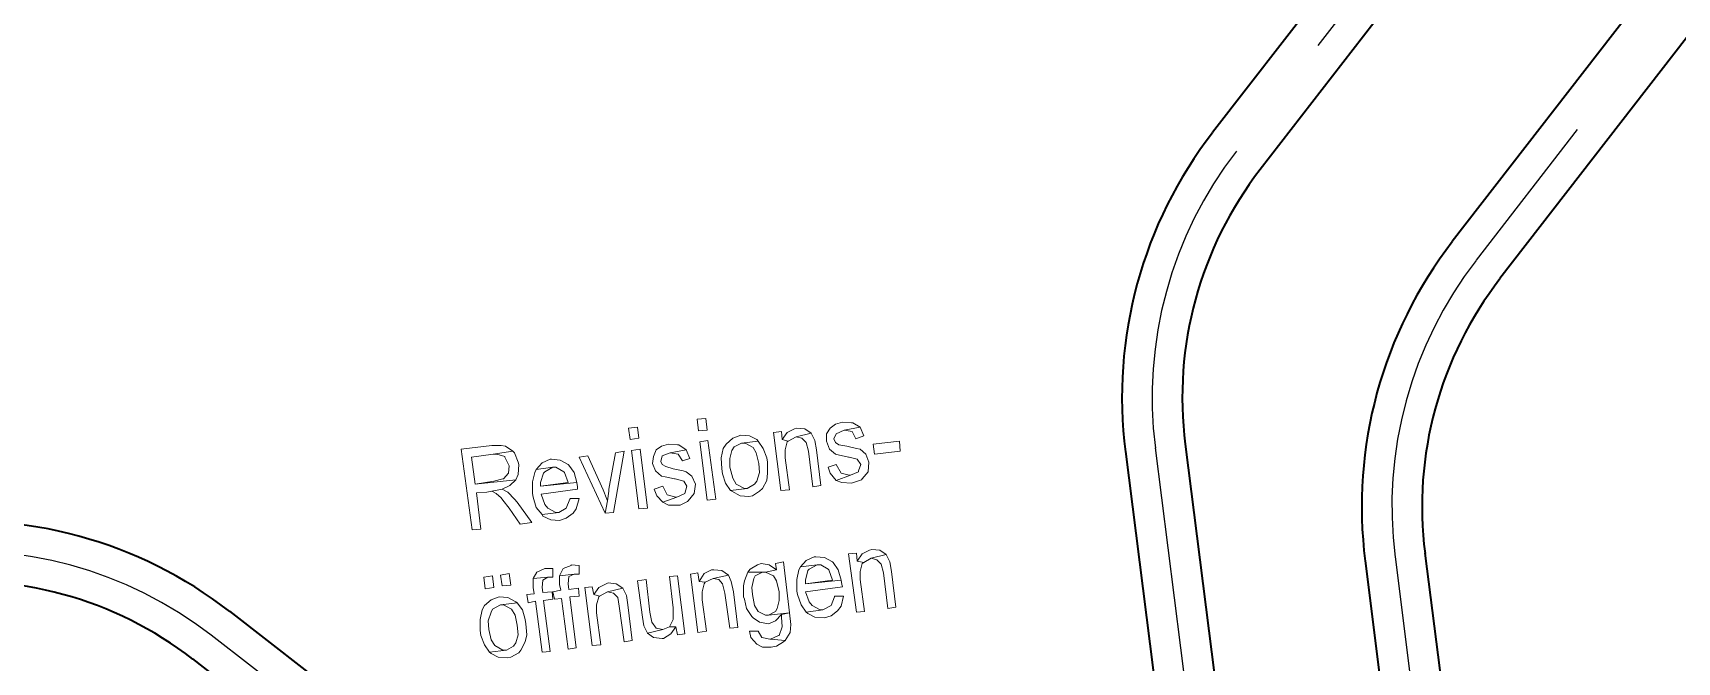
# Model space of a CAD drawing. Header units: metres. Extents: x 2713732.4 to 2713757.2, y 1226081.6 to 1226111.3.
# Drawn here: x 2713739.935 to 2713742.389, y 1226104.681 to 1226105.62 of the extents above; entities that cross this region are included whole.
import ezdxf

# ---------------------------------------------------------------- set-up
doc = ezdxf.new("R2010")
doc.units = ezdxf.units.M
doc.linetypes.add('DASHDOT', pattern=[1, 0.5, -0.25, 0, -0.25])
doc.layers.add('einlagen_boden_erstes_og', color=7, linetype='Continuous', true_color=0x000000)

msp = doc.modelspace()

# ---------------------------------------------------------------- linework, layer by layer
at = {"layer": 'einlagen_boden_erstes_og', "color": 150, "linetype": 'Continuous', "lineweight": 35, "true_color": 0x0080ff, "extrusion": (0.000477202, 0.001815, 0.999998)}
for p, q in [((2713742.8776, 1226106.3732, -0.1874), (2713742.0529, 1226105.3088, -0.185)), ((2713742.9487, 1226106.318, -0.1873), (2713742.1241, 1226105.2537, -0.185)), ((2713742.1233, 1226106.0243, -0.1864), (2713741.6952, 1226105.4717, -0.1852)), ((2713742.1944, 1226105.9692, -0.1863), (2713741.7663, 1226105.4166, -0.1851)), ((2713741.5652, 1226104.9955, -0.1842), (2713741.7421, 1226103.6017, -0.1818)), ((2713741.6545, 1226105.0068, -0.1843), (2713741.8313, 1226103.6131, -0.1819)), ((2713742.0122, 1226104.8439, -0.1842), (2713742.1259, 1226103.9478, -0.1826)), ((2713741.9229, 1226104.8326, -0.1841), (2713742.0367, 1226103.9365, -0.1825))]:
    msp.add_line(p, q, dxfattribs=at)
at = {"layer": 'einlagen_boden_erstes_og', "color": 7, "linetype": 'DASHDOT', "lineweight": 25, "extrusion": (0.000477202, 0.001815, 0.999998)}
for p, q in [((2713742.9131, 1226106.3456, -0.1873), (2713742.0885, 1226105.2812, -0.185)), ((2713742.1588, 1226105.9967, -0.1863), (2713741.7307, 1226105.4442, -0.1851)), ((2713741.6098, 1226105.0012, -0.1843), (2713741.7867, 1226103.6074, -0.1818)), ((2713741.9676, 1226104.8382, -0.1841), (2713742.0813, 1226103.9422, -0.1826)), ((2713741.3228, 1226103.8524, -0.1821), (2713740.2009, 1226104.7216, -0.1831))]:
    msp.add_line(p, q, dxfattribs=at)
at = {"layer": 'einlagen_boden_erstes_og', "color": 1, "linetype": 'Continuous', "lineweight": 35, "true_color": 0xff0000, "extrusion": (0.000477202, 0.001815, 0.999998)}
for p, q in [((2713741.3504, 1226103.888, -0.1821), (2713740.2285, 1226104.7572, -0.1832)), ((2713741.2952, 1226103.8168, -0.182), (2713740.1734, 1226104.686, -0.183))]:
    msp.add_line(p, q, dxfattribs=at)
at = {"layer": 'einlagen_boden_erstes_og', "color": 7, "lineweight": 0}
for points in [[(2713740.939, 1226105.0448), (2713740.926, 1226105.0438), (2713740.9282, 1226105.0264), (2713740.9412, 1226105.0275)], [(2713741.1432, 1226105.0394), (2713741.1324, 1226105.0362), (2713741.1248, 1226105.0307), (2713741.1193, 1226105.022), (2713741.1193, 1226105.0112), (2713741.1237, 1226104.9992), (2713741.1324, 1226104.9916), (2713741.1367, 1226104.9905), (2713741.1519, 1226104.9873), (2713741.153, 1226104.9873), (2713741.165, 1226104.984), (2713741.1704, 1226104.9764), (2713741.1671, 1226104.9666), (2713741.1671, 1226104.9655), (2713741.1552, 1226104.9601), (2713741.1335, 1226104.9525), (2713741.1421, 1226104.9493), (2713741.1563, 1226104.9482), (2713741.1595, 1226104.9493), (2713741.1715, 1226104.9536), (2713741.1726, 1226104.9547), (2713741.1812, 1226104.9655), (2713741.1823, 1226104.9797), (2713741.178, 1226104.9916), (2713741.1693, 1226104.9992), (2713741.1639, 1226105.0003), (2713741.1497, 1226105.0036), (2713741.1378, 1226105.0057), (2713741.1324, 1226105.009), (2713741.1302, 1226105.0144), (2713741.1335, 1226105.022), (2713741.1335, 1226105.022), (2713741.1454, 1226105.0275), (2713741.1693, 1226105.0318), (2713741.1584, 1226105.0383), (2713741.1563, 1226105.0383)], [(2713740.8369, 1226105.0318), (2713740.8239, 1226105.0307), (2713740.8261, 1226105.0133), (2713740.8391, 1226105.0155)], [(2713740.9423, 1226105.0123), (2713740.9303, 1226105.0101), (2713740.9412, 1226104.9232), (2713740.9542, 1226104.9243)], [(2713740.9912, 1226105.0199), (2713740.9792, 1226105.0155), (2713740.9694, 1226105.0068), (2713740.9651, 1226105.0003), (2713740.9618, 1226104.9862), (2713740.9629, 1226104.9699), (2713740.964, 1226104.9623), (2713740.9683, 1226104.9482), (2713740.976, 1226104.9373), (2713741.0009, 1226104.9406), (2713740.9966, 1226104.9406), (2713740.9846, 1226104.9471), (2713740.9792, 1226104.9558), (2713740.9749, 1226104.9721), (2713740.9749, 1226104.9851), (2713740.9781, 1226104.997), (2713740.9814, 1226105.0025), (2713740.9922, 1226105.0079), (2713741.0172, 1226105.0112), (2713741.0151, 1226105.0133), (2713741.0042, 1226105.0188)], [(2713741.052, 1226105.0253), (2713741.04, 1226105.0242), (2713741.0509, 1226104.9373), (2713741.0639, 1226104.9384), (2713741.0574, 1226104.9862), (2713741.0574, 1226104.9981), (2713741.0607, 1226105.0101), (2713741.0618, 1226105.0112), (2713741.0531, 1226105.0133)], [(2713741.0748, 1226105.0307), (2713741.0715, 1226105.0296), (2713741.0607, 1226105.0242), (2713741.0531, 1226105.0133), (2713741.0618, 1226105.0112), (2713741.0737, 1226105.0177), (2713741.0965, 1226105.0231), (2713741.0867, 1226105.0296)], [(2713741.0965, 1226105.0231), (2713741.0737, 1226105.0177), (2713741.0824, 1226105.0155), (2713741.0889, 1226105.009), (2713741.0922, 1226104.996), (2713741.0987, 1226104.9427), (2713741.1106, 1226104.9449), (2713741.1041, 1226104.9981), (2713741.102, 1226105.0123)], [(2713741.1693, 1226105.0318), (2713741.1454, 1226105.0275), (2713741.1574, 1226105.0253), (2713741.1628, 1226105.0144), (2713741.1747, 1226105.0188)], [(2713740.6197, 1226105.0047), (2713740.574, 1226104.9992), (2713740.5903, 1226104.8786), (2713740.6034, 1226104.8797), (2713740.5969, 1226104.934), (2713740.6121, 1226104.9351), (2713740.6349, 1226104.9395), (2713740.6468, 1226104.9449), (2713740.6555, 1226104.9536), (2713740.5947, 1226104.9471), (2713740.5893, 1226104.9873), (2713740.6218, 1226104.9916), (2713740.6512, 1226104.996), (2713740.6403, 1226105.0036), (2713740.6338, 1226105.0047)], [(2713740.6512, 1226104.996), (2713740.6218, 1226104.9916), (2713740.6273, 1226104.9916), (2713740.6392, 1226104.9884), (2713740.6392, 1226104.9873), (2713740.6457, 1226104.9742), (2713740.6446, 1226104.9634), (2713740.637, 1226104.9547), (2713740.636, 1226104.9547), (2713740.6229, 1226104.9514), (2713740.5947, 1226104.9471), (2713740.6555, 1226104.9536), (2713740.6588, 1226104.9612), (2713740.6599, 1226104.9764), (2713740.6588, 1226104.9797), (2713740.6533, 1226104.9938)], [(2713740.763, 1226104.9894), (2713740.75, 1226104.9873), (2713740.7891, 1226104.9036), (2713740.7924, 1226104.9221), (2713740.7913, 1226104.9243), (2713740.7859, 1226104.9384)], [(2713740.8174, 1226104.996), (2713740.8043, 1226104.9938), (2713740.7945, 1226104.9395), (2713740.7945, 1226104.9362), (2713740.7924, 1226104.9221), (2713740.7891, 1226104.9036), (2713740.8011, 1226104.9047)], [(2713740.8413, 1226104.9992), (2713740.8282, 1226104.997), (2713740.8391, 1226104.9101), (2713740.8521, 1226104.9112)], [(2713740.8836, 1226105.0068), (2713740.8728, 1226105.0036), (2713740.8652, 1226104.9981), (2713740.8608, 1226104.9884), (2713740.8597, 1226104.9775), (2713740.8641, 1226104.9666), (2713740.8728, 1226104.959), (2713740.8782, 1226104.9579), (2713740.8923, 1226104.9547), (2713740.8934, 1226104.9547), (2713740.9064, 1226104.9514), (2713740.9108, 1226104.9438), (2713740.9075, 1226104.933), (2713740.9075, 1226104.933), (2713740.8956, 1226104.9275), (2713740.8749, 1226104.9199), (2713740.8836, 1226104.9156), (2713740.8977, 1226104.9156), (2713740.901, 1226104.9156), (2713740.9119, 1226104.921), (2713740.9129, 1226104.9221), (2713740.9216, 1226104.933), (2713740.9238, 1226104.9471), (2713740.9184, 1226104.959), (2713740.9097, 1226104.9655), (2713740.9053, 1226104.9666), (2713740.8901, 1226104.9699), (2713740.8793, 1226104.9732), (2713740.8738, 1226104.9764), (2713740.8717, 1226104.9808), (2713740.8738, 1226104.9894), (2713740.8738, 1226104.9894), (2713740.8858, 1226104.9938), (2713740.9097, 1226104.9981), (2713740.8988, 1226105.0057), (2713740.8967, 1226105.0057)], [(2713740.9097, 1226104.9981), (2713740.8858, 1226104.9938), (2713740.8977, 1226104.9916), (2713740.9043, 1226104.9818), (2713740.9151, 1226104.9851)], [(2713741.0172, 1226105.0112), (2713740.9922, 1226105.0079), (2713740.9977, 1226105.0079), (2713741.0096, 1226105.0014), (2713741.014, 1226104.9938), (2713741.0183, 1226104.9775), (2713741.0194, 1226104.9645), (2713741.0151, 1226104.9514), (2713741.0118, 1226104.9471), (2713741.0009, 1226104.9406), (2713740.976, 1226104.9373), (2713740.9781, 1226104.9362), (2713740.9901, 1226104.9297), (2713741.0031, 1226104.9286), (2713741.0085, 1226104.9297), (2713741.0194, 1226104.9362), (2713741.0237, 1226104.9406), (2713741.0303, 1226104.9525), (2713741.0313, 1226104.9634), (2713741.0313, 1226104.9797), (2713741.0303, 1226104.9862), (2713741.0248, 1226105.0003)], [(2713741.191, 1226104.9916), (2713741.1889, 1226105.0068), (2713741.228, 1226105.0112), (2713741.229, 1226104.996), (2713741.191, 1226104.9916)], [(2713740.6859, 1226104.9688), (2713740.6838, 1226104.9645), (2713740.6805, 1226104.9503), (2713740.6805, 1226104.933), (2713740.6816, 1226104.9275), (2713740.6859, 1226104.9123), (2713740.6946, 1226104.9015), (2713740.7196, 1226104.9047), (2713740.7153, 1226104.9047), (2713740.7033, 1226104.9112), (2713740.699, 1226104.9167), (2713740.6935, 1226104.9319), (2713740.7478, 1226104.9395), (2713740.7478, 1226104.9427), (2713740.7468, 1226104.9493), (2713740.6924, 1226104.9438), (2713740.6924, 1226104.9493), (2713740.6968, 1226104.9634), (2713740.699, 1226104.9655), (2713740.7109, 1226104.9721)], [(2713740.7087, 1226104.984), (2713740.7066, 1226104.984), (2713740.6946, 1226104.9786), (2713740.6859, 1226104.9688), (2713740.7109, 1226104.9721), (2713740.7153, 1226104.9721), (2713740.7272, 1226104.9655), (2713740.7283, 1226104.9645), (2713740.7337, 1226104.9493), (2713740.6924, 1226104.9438), (2713740.7468, 1226104.9493), (2713740.7424, 1226104.9645), (2713740.7348, 1226104.9753), (2713740.7337, 1226104.9764), (2713740.7218, 1226104.9829)], [(2713741.1335, 1226104.9764), (2713741.1215, 1226104.9721), (2713741.1248, 1226104.9634), (2713741.1335, 1226104.9525), (2713741.1552, 1226104.9601), (2713741.153, 1226104.9601), (2713741.1411, 1226104.9634), (2713741.1411, 1226104.9634)], [(2713740.6349, 1226104.9395), (2713740.6121, 1226104.9351), (2713740.6197, 1226104.9362), (2713740.6262, 1226104.933), (2713740.6338, 1226104.9264), (2713740.636, 1226104.9232), (2713740.6457, 1226104.9112), (2713740.662, 1226104.8873), (2713740.6794, 1226104.8895), (2713740.6577, 1226104.9199), (2713740.6533, 1226104.9243), (2713740.6436, 1226104.9351)], [(2713740.8749, 1226104.9438), (2713740.8619, 1226104.9395), (2713740.8662, 1226104.9297), (2713740.8749, 1226104.9199), (2713740.8956, 1226104.9275), (2713740.8945, 1226104.9275), (2713740.8814, 1226104.9308), (2713740.8814, 1226104.9308)], [(2713740.737, 1226104.9254), (2713740.7359, 1226104.9243), (2713740.7305, 1226104.9112), (2713740.7196, 1226104.9047), (2713740.6946, 1226104.9015), (2713740.6957, 1226104.8993), (2713740.7077, 1226104.8939), (2713740.7207, 1226104.8928), (2713740.7305, 1226104.896), (2713740.7413, 1226104.9036), (2713740.7457, 1226104.9101), (2713740.75, 1226104.9254)], [(2713741.1639, 1226104.8439), (2713741.1519, 1226104.8428), (2713741.1639, 1226104.7559), (2713741.1758, 1226104.757), (2713741.1693, 1226104.8048), (2713741.1693, 1226104.8167), (2713741.1726, 1226104.8287), (2713741.1747, 1226104.8298), (2713741.165, 1226104.8319)], [(2713741.1867, 1226104.8493), (2713741.1834, 1226104.8482), (2713741.1726, 1226104.8428), (2713741.165, 1226104.8319), (2713741.1747, 1226104.8298), (2713741.1856, 1226104.8363), (2713741.2084, 1226104.8417), (2713741.1986, 1226104.8482)], [(2713741.2084, 1226104.8417), (2713741.1856, 1226104.8363), (2713741.1943, 1226104.8341), (2713741.2008, 1226104.8276), (2713741.2041, 1226104.8146), (2713741.2106, 1226104.7613), (2713741.2225, 1226104.7635), (2713741.216, 1226104.8167), (2713741.2138, 1226104.8309)], [(2713740.699, 1226104.8211), (2713740.699, 1226104.8211), (2713740.687, 1226104.8156), (2713740.6816, 1226104.8059), (2713740.7033, 1226104.808), (2713740.7109, 1226104.808), (2713740.7109, 1226104.8211)], [(2713740.7381, 1226104.8265), (2713740.7381, 1226104.8254), (2713740.7261, 1226104.8211), (2713740.7207, 1226104.8102), (2713740.7424, 1226104.8124), (2713740.75, 1226104.8124), (2713740.75, 1226104.8254)], [(2713740.951, 1226104.8189), (2713740.9477, 1226104.8189), (2713740.9368, 1226104.8135), (2713740.9292, 1226104.8015), (2713740.9379, 1226104.8004), (2713740.9499, 1226104.8059), (2713740.9727, 1226104.8113), (2713740.9629, 1226104.8178)], [(2713741.002, 1226104.8156), (2713740.9966, 1226104.8026), (2713740.9955, 1226104.795), (2713740.9955, 1226104.7787), (2713740.9966, 1226104.7755), (2713740.9998, 1226104.7613), (2713741.0075, 1226104.7494), (2713741.0096, 1226104.7472), (2713741.0194, 1226104.7407), (2713741.0324, 1226104.7385), (2713741.0433, 1226104.7429), (2713741.052, 1226104.7526), (2713741.0639, 1226104.7548), (2713741.0324, 1226104.7516), (2713741.0281, 1226104.7516), (2713741.0172, 1226104.757), (2713741.0118, 1226104.7657), (2713741.0085, 1226104.782), (2713741.0075, 1226104.7928), (2713741.0107, 1226104.8059), (2713741.0129, 1226104.8102), (2713741.0237, 1226104.8156)], [(2713741.0216, 1226104.8287), (2713741.0161, 1226104.8265), (2713741.0053, 1226104.82), (2713741.002, 1226104.8156), (2713741.0237, 1226104.8156), (2713741.0281, 1226104.8156), (2713741.0444, 1226104.8189), (2713741.0335, 1226104.8265)], [(2713741.0552, 1226104.8309), (2713741.0433, 1226104.8287), (2713741.0444, 1226104.8189), (2713741.0281, 1226104.8156), (2713741.04, 1226104.8102), (2713741.0444, 1226104.8026), (2713741.0487, 1226104.7863), (2713741.0487, 1226104.7733), (2713741.0455, 1226104.7613), (2713741.0433, 1226104.757), (2713741.0324, 1226104.7516), (2713741.0639, 1226104.7548)], [(2713741.0802, 1226104.8233), (2713741.0781, 1226104.8189), (2713741.0748, 1226104.8048), (2713741.0748, 1226104.7874), (2713741.0759, 1226104.782), (2713741.0813, 1226104.7668), (2713741.0889, 1226104.7559), (2713741.1139, 1226104.7592), (2713741.1096, 1226104.7592), (2713741.0976, 1226104.7657), (2713741.0933, 1226104.7711), (2713741.0878, 1226104.7863), (2713741.1432, 1226104.7939), (2713741.1421, 1226104.7972), (2713741.1411, 1226104.8037), (2713741.0878, 1226104.7983), (2713741.0878, 1226104.8037), (2713741.0911, 1226104.8178), (2713741.0933, 1226104.82), (2713741.1052, 1226104.8265)], [(2713741.103, 1226104.8385), (2713741.1009, 1226104.8385), (2713741.0889, 1226104.833), (2713741.0802, 1226104.8233), (2713741.1052, 1226104.8265), (2713741.1106, 1226104.8265), (2713741.1215, 1226104.82), (2713741.1226, 1226104.8189), (2713741.128, 1226104.8037), (2713741.0878, 1226104.7983), (2713741.1411, 1226104.8037), (2713741.1367, 1226104.8189), (2713741.1291, 1226104.8298), (2713741.128, 1226104.8309), (2713741.1161, 1226104.8374)], [(2713740.6208, 1226104.8102), (2713740.6077, 1226104.808), (2713740.6099, 1226104.7907), (2713740.6229, 1226104.7928)], [(2713740.6457, 1226104.8135), (2713740.6327, 1226104.8113), (2713740.6349, 1226104.795), (2713740.6479, 1226104.7961)], [(2713740.6816, 1226104.8059), (2713740.6816, 1226104.7928), (2713740.6827, 1226104.7831), (2713740.6718, 1226104.782), (2713740.674, 1226104.77), (2713740.6848, 1226104.7722), (2713740.6946, 1226104.6962), (2713740.7066, 1226104.6972), (2713740.6968, 1226104.7733), (2713740.7109, 1226104.7755), (2713740.7098, 1226104.7863), (2713740.6957, 1226104.7852), (2713740.6946, 1226104.7928), (2713740.6957, 1226104.8037), (2713740.7033, 1226104.808)], [(2713740.7207, 1226104.8102), (2713740.7207, 1226104.7972), (2713740.7229, 1226104.7885), (2713740.7109, 1226104.7863), (2713740.7131, 1226104.7755), (2713740.7239, 1226104.7765), (2713740.7337, 1226104.7005), (2713740.7457, 1226104.7027), (2713740.7359, 1226104.7787), (2713740.75, 1226104.7798), (2713740.7489, 1226104.7917), (2713740.7348, 1226104.7896), (2713740.7337, 1226104.7983), (2713740.7348, 1226104.8091), (2713740.7424, 1226104.8124)], [(2713740.7696, 1226104.7939), (2713740.7587, 1226104.7928), (2713740.7696, 1226104.7059), (2713740.7826, 1226104.707), (2713740.7761, 1226104.7548), (2713740.7761, 1226104.7668), (2713740.7793, 1226104.7787), (2713740.7804, 1226104.7798), (2713740.7717, 1226104.782)], [(2713740.7935, 1226104.7994), (2713740.7902, 1226104.7983), (2713740.7793, 1226104.7928), (2713740.7717, 1226104.782), (2713740.7804, 1226104.7798), (2713740.7924, 1226104.7863), (2713740.8152, 1226104.7917), (2713740.8054, 1226104.7983)], [(2713740.8152, 1226104.7917), (2713740.7924, 1226104.7863), (2713740.8011, 1226104.7841), (2713740.8076, 1226104.7776), (2713740.8098, 1226104.7646), (2713740.8174, 1226104.7114), (2713740.8293, 1226104.7135), (2713740.8228, 1226104.7668), (2713740.8206, 1226104.7809)], [(2713740.8499, 1226104.8048), (2713740.8369, 1226104.8026), (2713740.8445, 1226104.7483), (2713740.8467, 1226104.7353), (2713740.8521, 1226104.7244), (2713740.8749, 1226104.7298), (2713740.8652, 1226104.732), (2713740.8586, 1226104.7407), (2713740.8586, 1226104.7407), (2713740.8554, 1226104.7559)], [(2713740.8967, 1226104.8102), (2713740.8847, 1226104.8091), (2713740.8901, 1226104.7624), (2713740.8901, 1226104.7592), (2713740.8901, 1226104.745), (2713740.8847, 1226104.7342), (2713740.8945, 1226104.7342), (2713740.8967, 1226104.7222), (2713740.9075, 1226104.7233)], [(2713740.9271, 1226104.8146), (2713740.9162, 1226104.8124), (2713740.9271, 1226104.7255), (2713740.9401, 1226104.7277), (2713740.9336, 1226104.7744), (2713740.9336, 1226104.7863), (2713740.9368, 1226104.7983), (2713740.9379, 1226104.8004), (2713740.9292, 1226104.8015)], [(2713740.9727, 1226104.8113), (2713740.9499, 1226104.8059), (2713740.9586, 1226104.8048), (2713740.964, 1226104.7983), (2713740.9673, 1226104.7841), (2713740.9749, 1226104.732), (2713740.9868, 1226104.7331), (2713740.9803, 1226104.7863), (2713740.977, 1226104.8015)], [(2713740.6305, 1226104.7787), (2713740.6186, 1226104.7744), (2713740.6088, 1226104.7657), (2713740.6055, 1226104.7592), (2713740.6023, 1226104.745), (2713740.6023, 1226104.7287), (2713740.6034, 1226104.7211), (2713740.6088, 1226104.707), (2713740.6164, 1226104.6962), (2713740.6414, 1226104.6994), (2713740.636, 1226104.6994), (2713740.624, 1226104.7059), (2713740.6186, 1226104.7146), (2713740.6153, 1226104.7298), (2713740.6142, 1226104.7429), (2713740.6186, 1226104.7559), (2713740.6208, 1226104.7602), (2713740.6327, 1226104.7668), (2713740.6577, 1226104.77), (2713740.6555, 1226104.7711), (2713740.6436, 1226104.7776)], [(2713740.6577, 1226104.77), (2713740.6327, 1226104.7668), (2713740.637, 1226104.7668), (2713740.649, 1226104.7602), (2713740.6544, 1226104.7516), (2713740.6577, 1226104.7364), (2713740.6588, 1226104.7222), (2713740.6555, 1226104.7103), (2713740.6523, 1226104.7049), (2713740.6414, 1226104.6994), (2713740.6164, 1226104.6962), (2713740.6186, 1226104.694), (2713740.6294, 1226104.6886), (2713740.6425, 1226104.6875), (2713740.6479, 1226104.6886), (2713740.6599, 1226104.6951), (2713740.6631, 1226104.6994), (2713740.6696, 1226104.7114), (2713740.6718, 1226104.7222), (2713740.6707, 1226104.7385), (2713740.6696, 1226104.745), (2713740.6653, 1226104.7592)], [(2713741.1313, 1226104.7798), (2713741.1313, 1226104.7787), (2713741.1259, 1226104.7657), (2713741.1139, 1226104.7592), (2713741.0889, 1226104.7559), (2713741.0911, 1226104.7537), (2713741.102, 1226104.7483), (2713741.1161, 1226104.7472), (2713741.1259, 1226104.7505), (2713741.1356, 1226104.7581), (2713741.1411, 1226104.7646), (2713741.1443, 1226104.7798)], [(2713741.0639, 1226104.7548), (2713741.052, 1226104.7526), (2713741.052, 1226104.7483), (2713741.0531, 1226104.7342), (2713741.0487, 1226104.7211), (2713741.0476, 1226104.7211), (2713741.0357, 1226104.7157), (2713741.0574, 1226104.7135), (2713741.065, 1226104.7255), (2713741.0661, 1226104.7374)], [(2713740.8847, 1226104.7342), (2713740.8749, 1226104.7298), (2713740.8521, 1226104.7244), (2713740.8608, 1226104.7179), (2713740.8738, 1226104.7168), (2713740.876, 1226104.7168), (2713740.8869, 1226104.7233), (2713740.8945, 1226104.7342)], [(2713741.0042, 1226104.7277), (2713741.0064, 1226104.7179), (2713741.0151, 1226104.7081), (2713741.0237, 1226104.7038), (2713741.0368, 1226104.7038), (2713741.0444, 1226104.7049), (2713741.0552, 1226104.7114), (2713741.0574, 1226104.7135), (2713741.0357, 1226104.7157), (2713741.0346, 1226104.7157), (2713741.0227, 1226104.7179), (2713741.0172, 1226104.7277)]]:
    msp.add_lwpolyline(points, close=True, dxfattribs=at)
at = {"layer": 'einlagen_boden_erstes_og', "color": 150, "linetype": 'Continuous', "lineweight": 35, "true_color": 0x0080ff, "extrusion": (0.000477202, 0.001815, 0.999998)}
for centre, radius in [((2713741.8961, 1226100.7062, 3520.5086), 0.645), ((2713741.8961, 1226100.7062, 3520.5086), 0.555), ((2713742.2539, 1226100.5432, 3520.5086), 0.645), ((2713742.2539, 1226100.5432, 3520.5086), 0.555)]:
    msp.add_arc(centre, radius, 142.2326, 187.2326, dxfattribs=at)
at = {"layer": 'einlagen_boden_erstes_og', "color": 7, "linetype": 'DASHDOT', "lineweight": 25, "extrusion": (0.000477202, 0.001815, 0.999998)}
for centre, start, end in [((2713741.8961, 1226100.7062, 3520.5086), 142.2326, 187.2326), ((2713742.2539, 1226100.5432, 3520.5086), 142.2326, 187.2326), ((2713739.5245, 1226099.8768, 3520.5086), 52.2325, 97.2325)]:
    msp.add_arc(centre, 0.6, start, end, dxfattribs=at)
at = {"layer": 'einlagen_boden_erstes_og', "color": 1, "linetype": 'Continuous', "lineweight": 35, "true_color": 0xff0000, "extrusion": (0.000477202, 0.001815, 0.999998)}
for radius in [0.645, 0.555]:
    msp.add_arc((2713739.5245, 1226099.8768, 3520.5086), radius, 52.2325, 97.2325, dxfattribs=at)

doc.saveas('drawing.dxf')
